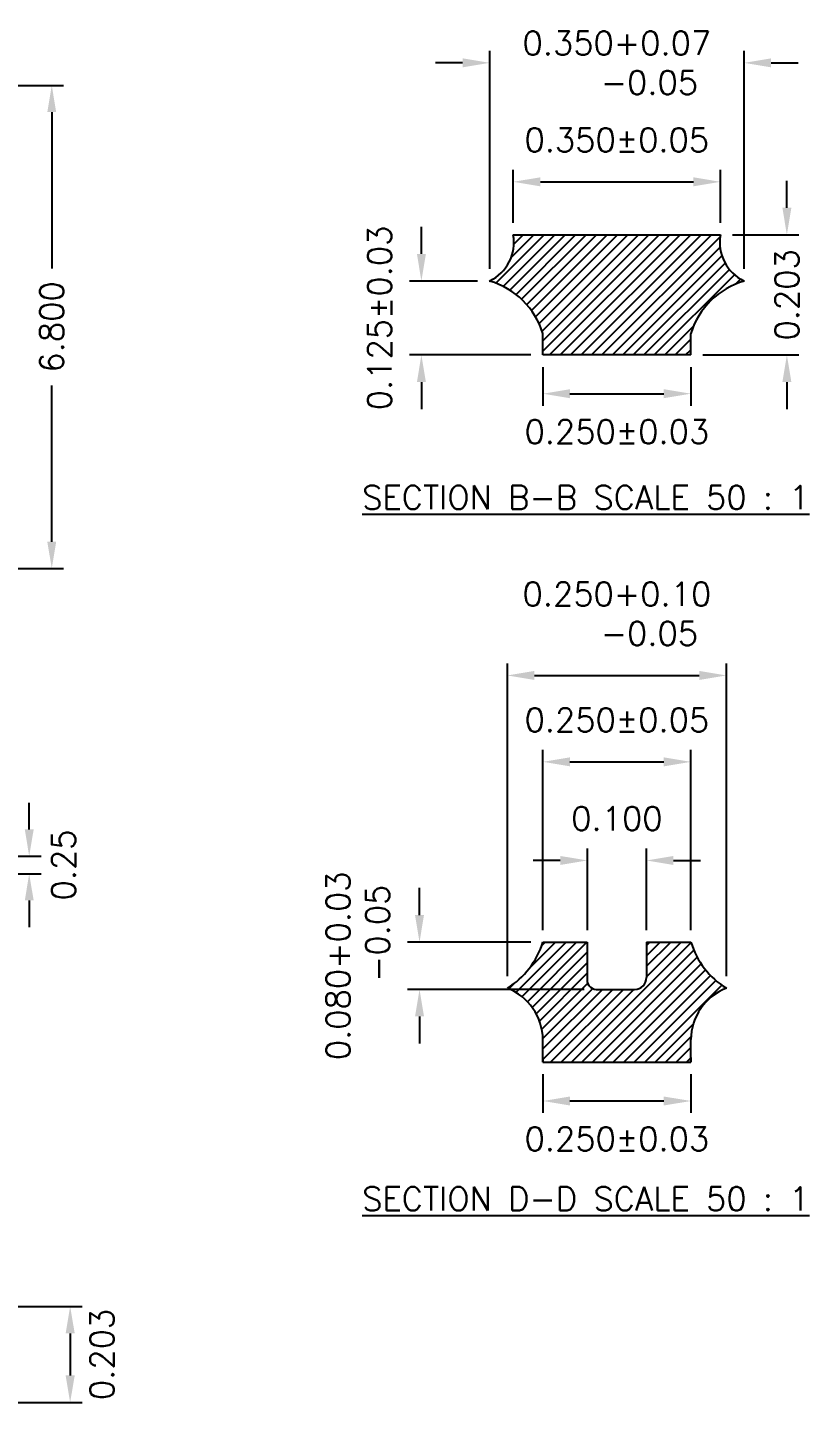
# Model space of a CAD drawing. Extents: x 223 to 418, y -298 to -133.
# Drawn here: x 351.6 to 417.7, y -282.5 to -166.3 of the extents above; entities that cross this region are included whole.
import ezdxf

# ---------------------------------------------------------------- set-up
doc = ezdxf.new("R2010")
doc.units = 0
doc.header["$LTSCALE"] = 5
doc.header["$MEASUREMENT"] = 0
doc.layers.get('0').update_dxf_attribs({"linetype": 'CONTINUOUS'})
doc.layers.get('DEFPOINTS').update_dxf_attribs({"linetype": 'CONTINUOUS'})
doc.layers.add('DIM', color=3, linetype='CONTINUOUS')
doc.layers.add('half_bottom', color=4, linetype='CONTINUOUS')
doc.styles.add('ROMANS', font='romans.shx', dxfattribs={"height": 2})
doc.dimstyles.new('DETAIL-A$0', dxfattribs={"dimscale": 25, "dimtxt": 0.08, "dimasz": 0.09, "dimexe": 0.04, "dimexo": 0.02, "dimgap": 0.04, "dimtad": 0, "dimdec": 3, "dimlfac": 0.05, "dimzin": 0, "dimdsep": 46, "dimtxsty": 'ROMANS', "dimcen": 0.04, "dimclrd": 3, "dimclre": 3, "dimadec": 0, "dimazin": 0, "dimtfac": 1, "dimtdec": 3, "dimtofl": 0, "dimtmove": 2, "dimatfit": 3, "dimfxl": 1, "dimtolj": 1, "dimtzin": 0, "dimarcsym": 0})
doc.dimstyles.new('SECTIONB-B', dxfattribs={"dimscale": 25.4, "dimtxt": 0.08, "dimasz": 0.09, "dimexe": 0.04, "dimexo": 0.04, "dimgap": 0.04, "dimtad": 0, "dimdec": 3, "dimlfac": 0.02, "dimzin": 0, "dimdsep": 46, "dimtxsty": 'ROMANS', "dimcen": 0.04, "dimadec": 0, "dimazin": 0, "dimtfac": 1, "dimtdec": 3, "dimtofl": 0, "dimtmove": 2, "dimatfit": 3, "dimfxl": 1, "dimtolj": 1, "dimtzin": 0, "dimarcsym": 0})

# ---------------------------------------------------------------- blocks, each defined once
blk = doc.blocks.new('*D0')
at = {"layer": 'DEFPOINTS', "color": 0, "transparency": 16777216}
for p in [(605.12, 170.76), (594.69, 166.76), (609.62, 166.76)]:
    blk.add_point(p, dxfattribs=at)
at = {"layer": 'DIM', "color": 0, "lineweight": -2, "transparency": 16777216}
for p, q in [((594.69, 173.05), (594.69, 175.34)), ((604.1, 170.76), (593.67, 170.76)), ((608.6, 166.76), (593.67, 166.76)), ((594.69, 164.48), (594.69, 162.19))]:
    blk.add_line(p, q, dxfattribs=at)
at = {"layer": 'DIM', "color": 0, "transparency": 16777216}
for points in [[(594.31, 173.05), (595.07, 173.05), (594.69, 170.76)], [(594.31, 164.48), (595.07, 164.48), (594.69, 166.76)]]:
    blk.add_solid(points, dxfattribs=at)
at = {"layer": 'DIM', "color": 0, "transparency": 16777216, "insert": (589.48, 168.76), "char_height": 2, "attachment_point": 5, "rotation": 90, "style": 'ROMANS'}
blk.add_mtext('\\A1;0.080+0.03\\P    -0.05', dxfattribs=at)
blk = doc.blocks.new('*D1')
at = {"layer": 'DEFPOINTS', "color": 0, "transparency": 16777216}
for p in [(605.12, 160.61), (617.62, 160.61), (617.62, 157.34)]:
    blk.add_point(p, dxfattribs=at)
at = {"layer": 'DIM', "color": 0, "lineweight": -2, "transparency": 16777216}
for p, q in [((605.12, 159.6), (605.12, 156.33)), ((617.62, 159.6), (617.62, 156.33)), ((607.4, 157.34), (615.33, 157.34))]:
    blk.add_line(p, q, dxfattribs=at)
at = {"layer": 'DIM', "color": 0, "transparency": 16777216}
for points in [[(607.4, 157.72), (607.4, 156.96), (605.12, 157.34)], [(615.33, 157.72), (615.33, 156.96), (617.62, 157.34)]]:
    blk.add_solid(points, dxfattribs=at)
at = {"layer": 'DIM', "color": 0, "transparency": 16777216, "insert": (611.37, 154.14), "char_height": 2, "attachment_point": 5, "style": 'ROMANS'}
blk.add_mtext('\\A1;0.250%%p0.03', dxfattribs=at)
blk = doc.blocks.new('*D2')
at = {"layer": 'DEFPOINTS', "color": 0, "transparency": 16777216}
for p in [(617.62, 185.99), (605.12, 170.76), (617.62, 170.76)]:
    blk.add_point(p, dxfattribs=at)
at = {"layer": 'DIM', "color": 0, "lineweight": -2, "transparency": 16777216}
for p, q in [((605.12, 171.78), (605.12, 187.01)), ((607.4, 185.99), (615.33, 185.99)), ((617.62, 171.78), (617.62, 187.01))]:
    blk.add_line(p, q, dxfattribs=at)
at = {"layer": 'DIM', "color": 0, "transparency": 16777216}
for points in [[(607.4, 186.37), (607.4, 185.61), (605.12, 185.99)], [(615.33, 186.37), (615.33, 185.61), (617.62, 185.99)]]:
    blk.add_solid(points, dxfattribs=at)
at = {"layer": 'DIM', "color": 0, "transparency": 16777216, "insert": (611.37, 189.53), "char_height": 2, "attachment_point": 5, "style": 'ROMANS'}
blk.add_mtext('\\A1;0.250%%P0.05', dxfattribs=at)
blk = doc.blocks.new('*D3')
at = {"layer": 'DEFPOINTS', "color": 0, "transparency": 16777216}
for p in [(620.62, 193.29), (602.12, 166.86), (620.62, 166.86)]:
    blk.add_point(p, dxfattribs=at)
at = {"layer": 'DIM', "color": 0, "lineweight": -2, "transparency": 16777216}
for p, q in [((602.12, 167.88), (602.12, 194.31)), ((620.62, 167.88), (620.62, 194.31)), ((604.4, 193.29), (618.33, 193.29))]:
    blk.add_line(p, q, dxfattribs=at)
at = {"layer": 'DIM', "color": 0, "transparency": 16777216}
for points in [[(604.4, 193.67), (604.4, 192.91), (602.12, 193.29)], [(618.33, 193.67), (618.33, 192.91), (620.62, 193.29)]]:
    blk.add_solid(points, dxfattribs=at)
at = {"layer": 'DIM', "color": 0, "transparency": 16777216, "insert": (611.37, 198.5), "char_height": 2, "attachment_point": 5, "style": 'ROMANS'}
blk.add_mtext('\\A1;0.250+0.10\\P    -0.05', dxfattribs=at)
blk = doc.blocks.new('*D4')
at = {"layer": 'DEFPOINTS', "color": 0, "transparency": 16777216}
for p in [(620.11, 234.99), (602.61, 230.51), (620.11, 230.51)]:
    blk.add_point(p, dxfattribs=at)
at = {"layer": 'DIM', "color": 0, "lineweight": -2, "transparency": 16777216}
for p, q in [((602.61, 231.53), (602.61, 236.01)), ((620.11, 231.53), (620.11, 236.01)), ((604.9, 234.99), (617.83, 234.99))]:
    blk.add_line(p, q, dxfattribs=at)
at = {"layer": 'DIM', "color": 0, "transparency": 16777216}
for points in [[(604.9, 235.37), (604.9, 234.61), (602.61, 234.99)], [(617.83, 235.37), (617.83, 234.61), (620.11, 234.99)]]:
    blk.add_solid(points, dxfattribs=at)
at = {"layer": 'DIM', "color": 0, "transparency": 16777216, "insert": (611.36, 238.53), "char_height": 2, "attachment_point": 5, "style": 'ROMANS'}
blk.add_mtext('\\A1;0.350%%P0.05', dxfattribs=at)
blk = doc.blocks.new('*D5')
at = {"layer": 'DEFPOINTS', "color": 0, "transparency": 16777216}
for p in [(622.12, 245.04), (600.62, 226.61), (622.12, 226.61)]:
    blk.add_point(p, dxfattribs=at)
at = {"layer": 'DIM', "color": 0, "lineweight": -2, "transparency": 16777216}
for p, q in [((600.62, 227.63), (600.62, 246.06)), ((622.12, 227.63), (622.12, 246.06)), ((598.33, 245.04), (596.04, 245.04)), ((624.4, 245.04), (626.69, 245.04))]:
    blk.add_line(p, q, dxfattribs=at)
at = {"layer": 'DIM', "color": 0, "transparency": 16777216}
for points in [[(598.33, 245.42), (598.33, 244.66), (600.62, 245.04)], [(624.4, 245.42), (624.4, 244.66), (622.12, 245.04)]]:
    blk.add_solid(points, dxfattribs=at)
at = {"layer": 'DIM', "color": 0, "transparency": 16777216, "insert": (611.37, 245.04), "char_height": 2, "attachment_point": 5, "style": 'ROMANS'}
blk.add_mtext('\\A1;0.350+0.07\\P    -0.05', dxfattribs=at)
blk = doc.blocks.new('*D6')
at = {"layer": 'DEFPOINTS', "color": 0, "transparency": 16777216}
for p in [(600.62, 226.61), (594.85, 220.36), (605.12, 220.36)]:
    blk.add_point(p, dxfattribs=at)
at = {"layer": 'DIM', "color": 0, "lineweight": -2, "transparency": 16777216}
for p, q in [((594.85, 228.9), (594.85, 231.18)), ((599.6, 226.61), (593.83, 226.61)), ((604.1, 220.36), (593.83, 220.36)), ((594.85, 218.07), (594.85, 215.79))]:
    blk.add_line(p, q, dxfattribs=at)
at = {"layer": 'DIM', "color": 0, "transparency": 16777216}
for points in [[(594.47, 228.9), (595.23, 228.9), (594.85, 226.61)], [(594.47, 218.07), (595.23, 218.07), (594.85, 220.36)]]:
    blk.add_solid(points, dxfattribs=at)
at = {"layer": 'DIM', "color": 0, "transparency": 16777216, "insert": (591.31, 223.49), "char_height": 2, "attachment_point": 5, "rotation": 90, "style": 'ROMANS'}
blk.add_mtext('\\A1;0.125%%P0.03', dxfattribs=at)
blk = doc.blocks.new('*D7')
at = {"layer": 'DEFPOINTS', "color": 0, "transparency": 16777216}
for p in [(620.12, 230.51), (625.73, 230.51), (617.62, 220.36)]:
    blk.add_point(p, dxfattribs=at)
at = {"layer": 'DIM', "color": 0, "lineweight": -2, "transparency": 16777216}
for p, q in [((625.73, 232.8), (625.73, 235.08)), ((621.13, 230.51), (626.75, 230.51)), ((618.63, 220.36), (626.75, 220.36)), ((625.73, 218.07), (625.73, 215.79))]:
    blk.add_line(p, q, dxfattribs=at)
at = {"layer": 'DIM', "color": 0, "transparency": 16777216}
for points in [[(625.35, 232.8), (626.11, 232.8), (625.73, 230.51)], [(625.35, 218.07), (626.11, 218.07), (625.73, 220.36)]]:
    blk.add_solid(points, dxfattribs=at)
at = {"layer": 'DIM', "color": 0, "transparency": 16777216, "insert": (625.73, 225.44), "char_height": 2, "attachment_point": 5, "rotation": 90, "style": 'ROMANS'}
blk.add_mtext('\\A1;0.203', dxfattribs=at)
blk = doc.blocks.new('*D8')
at = {"layer": 'DEFPOINTS', "color": 0, "transparency": 16777216}
for p in [(605.12, 220.36), (617.62, 220.36), (617.62, 217.09)]:
    blk.add_point(p, dxfattribs=at)
at = {"layer": 'DIM', "color": 0, "lineweight": -2, "transparency": 16777216}
for p, q in [((605.12, 219.34), (605.12, 216.07)), ((617.62, 219.34), (617.62, 216.07)), ((607.4, 217.09), (615.33, 217.09))]:
    blk.add_line(p, q, dxfattribs=at)
at = {"layer": 'DIM', "color": 0, "transparency": 16777216}
for points in [[(607.4, 217.47), (607.4, 216.71), (605.12, 217.09)], [(615.33, 217.47), (615.33, 216.71), (617.62, 217.09)]]:
    blk.add_solid(points, dxfattribs=at)
at = {"layer": 'DIM', "color": 0, "transparency": 16777216, "insert": (611.37, 213.88), "char_height": 2, "attachment_point": 5, "style": 'ROMANS'}
blk.add_mtext('\\A1;0.250%%p0.03', dxfattribs=at)
blk = doc.blocks.new('*D9')
at = {"layer": 'DEFPOINTS', "color": 0, "transparency": 16777216}
for p in [(613.87, 177.66), (608.87, 170.76), (613.87, 170.76)]:
    blk.add_point(p, dxfattribs=at)
at = {"layer": 'DIM', "color": 0, "lineweight": -2, "transparency": 16777216}
for p, q in [((608.87, 171.78), (608.87, 178.67)), ((613.87, 171.78), (613.87, 178.67)), ((606.58, 177.66), (604.29, 177.66)), ((616.15, 177.66), (618.44, 177.66))]:
    blk.add_line(p, q, dxfattribs=at)
at = {"layer": 'DIM', "color": 0, "transparency": 16777216}
for points in [[(606.58, 178.04), (606.58, 177.28), (608.87, 177.66)], [(616.15, 178.04), (616.15, 177.28), (613.87, 177.66)]]:
    blk.add_solid(points, dxfattribs=at)
at = {"layer": 'DIM', "color": 0, "transparency": 16777216, "insert": (611.37, 181.2), "char_height": 2, "attachment_point": 5, "style": 'ROMANS'}
blk.add_mtext('\\A1;0.100', dxfattribs=at)
blk = doc.blocks.new('*D11')
at = {"layer": 'DEFPOINTS', "color": 0, "transparency": 16777216}
for p in [(528.82, 243.13), (528.82, 202.33), (563.62, 202.33)]:
    blk.add_point(p, dxfattribs=at)
at = {"layer": 'DIM', "color": 3, "lineweight": -2, "transparency": 16777216}
for p, q in [((529.32, 243.13), (564.62, 243.13)), ((563.62, 240.88), (563.62, 227.68)), ((563.62, 204.58), (563.62, 217.77)), ((529.32, 202.33), (564.62, 202.33))]:
    blk.add_line(p, q, dxfattribs=at)
at = {"layer": 'DIM', "color": 3, "transparency": 16777216}
for points in [[(563.24, 240.88), (563.99, 240.88), (563.62, 243.13)], [(563.24, 204.58), (563.99, 204.58), (563.62, 202.33)]]:
    blk.add_solid(points, dxfattribs=at)
at = {"layer": 'DIM', "color": 0, "transparency": 16777216, "insert": (563.62, 222.73), "char_height": 2, "attachment_point": 5, "rotation": 90, "style": 'ROMANS'}
blk.add_mtext('\\A1;6.800', dxfattribs=at)
blk = doc.blocks.new('*D28')
at = {"layer": 'DEFPOINTS', "color": 0, "transparency": 16777216}
for p in [(548.45, 178.03), (548.45, 176.53), (561.71, 176.53)]:
    blk.add_point(p, dxfattribs=at)
at = {"layer": 'DIM', "color": 3, "lineweight": -2, "transparency": 16777216}
for p, q in [((561.71, 180.28), (561.71, 182.53)), ((548.95, 178.03), (562.71, 178.03)), ((548.95, 176.53), (562.71, 176.53)), ((561.71, 174.28), (561.71, 172.03))]:
    blk.add_line(p, q, dxfattribs=at)
at = {"layer": 'DIM', "color": 3, "transparency": 16777216}
for points in [[(561.34, 180.28), (562.09, 180.28), (561.71, 178.03)], [(561.34, 174.28), (562.09, 174.28), (561.71, 176.53)]]:
    blk.add_solid(points, dxfattribs=at)
at = {"layer": 'DIM', "color": 0, "transparency": 16777216, "insert": (564.61, 177.28), "char_height": 2, "attachment_point": 5, "rotation": 90, "style": 'ROMANS'}
blk.add_mtext('\\A1;0.25', dxfattribs=at)
blk = doc.blocks.new('*D48')
at = {"layer": 'DEFPOINTS', "color": 0, "transparency": 16777216}
for p in [(558.95, 139.99), (529.15, 131.87), (565.17, 131.87)]:
    blk.add_point(p, dxfattribs=at)
at = {"layer": 'DIM', "color": 0, "lineweight": -2, "transparency": 16777216}
for p, q in [((559.97, 139.99), (566.19, 139.99)), ((565.17, 137.7), (565.17, 134.16)), ((530.17, 131.87), (566.19, 131.87))]:
    blk.add_line(p, q, dxfattribs=at)
at = {"layer": 'DIM', "color": 0, "transparency": 16777216}
for points in [[(564.79, 137.7), (565.56, 137.7), (565.17, 139.99)], [(564.79, 134.16), (565.56, 134.16), (565.17, 131.87)]]:
    blk.add_solid(points, dxfattribs=at)
at = {"layer": 'DIM', "color": 0, "transparency": 16777216, "insert": (567.86, 135.93), "char_height": 2, "attachment_point": 5, "rotation": 90, "style": 'ROMANS'}
blk.add_mtext('\\A1;0.203', dxfattribs=at)

msp = doc.modelspace()

# ---------------------------------------------------------------- hatches: boundary and pattern name
at = {"layer": 'half_bottom'}
h = msp.add_hatch(dxfattribs=at)
h.set_pattern_fill('ANSI31', color=4, scale=5, style=0)
h.set_pattern_definition([(45, (-289.69464, -53.8445), (-0.44194174, 0.44194174), [])])
h.paths.add_polyline_path([(407.6284, -193.9997), (407.6284, -192.1886, -0.25326347), (412.1284, -187.7497, -0.33687338), (410.1296, -183.8497), (392.6271, -183.8497, -0.33687338), (390.6284, -187.7497, -0.25326347), (395.1284, -192.1886), (395.1284, -193.9997)])
h = msp.add_hatch(dxfattribs=at)
h.set_pattern_fill('ANSI31', color=4, scale=5, style=0)
h.set_pattern_definition([(45, (-336.8447, 2.70065), (-0.44194174, 0.44194174), [])])
h.paths.add_polyline_path([(407.6284, -253.7456), (407.6284, -251.8345, -0.30347724), (410.6284, -247.4956, -0.17945112), (407.6284, -243.5956), (403.8784, -243.5956), (403.8784, -246.5956, -0.41421356), (402.8784, -247.5956), (399.6284, -247.5956, -0.46862915), (398.8784, -246.5956), (398.8784, -243.5956), (395.1284, -243.5956, -0.17945112), (392.1284, -247.4956, -0.30347724), (395.1284, -251.8345), (395.1284, -253.7456)])

# ---------------------------------------------------------------- linework, layer by layer
for p, q in [((392.6271, -183.8497), (410.1296, -183.8497)), ((395.1284, -193.9997), (395.1284, -192.1886)), ((407.6284, -193.9997), (407.6284, -192.1886)), ((407.6284, -193.9997), (395.1284, -193.9997)), ((395.1284, -243.5956), (398.8784, -243.5956)), ((398.8784, -243.5956), (398.8784, -246.5956)), ((403.8784, -243.5956), (407.6284, -243.5956)), ((403.8784, -243.5956), (403.8784, -246.5956)), ((399.6284, -247.5956), (402.8784, -247.5956)), ((395.1284, -253.7456), (395.1284, -251.8345)), ((407.6284, -253.7456), (407.6284, -251.8345)), ((395.1284, -253.3497), (395.1284, -253.7456)), ((395.1284, -253.7456), (407.6284, -253.7456)), ((407.6284, -253.3497), (407.6284, -253.7456))]:
    msp.add_line(p, q)
for centre, radius, start, end in [((389.0619, -184.4847), 3.6213, 295.630367, 10.099572), ((413.6948, -184.4847), 3.6213, 169.900428, 244.369633), ((388.7777, -194.1262), 6.6397, 16.967491, 73.815859), ((413.979, -194.1262), 6.6397, 106.184141, 163.032509), ((388.3701, -241.5008), 7.0755, 302.08439, 342.778426), ((414.3866, -241.5008), 7.0755, 197.221574, 237.91561), ((399.6697, -246.7833), 0.8133, 166.651582, 267.088213), ((402.8784, -246.5956), 1, 270, 0), ((390.3832, -251.9088), 4.7457, 0.897084, 68.424482), ((412.3735, -251.9088), 4.7457, 111.575518, 179.102916)]:
    msp.add_arc(centre, radius, start, end)

# ---------------------------------------------------------------- texts
at = {"style": 'ROMANS'}
for s, p in [('%%USECTION B-B SCALE 50 : 1%%U', (379.8539, -207.0339)), ('%%USECTION D-D SCALE 50 : 1%%U', (379.8539, -266.2821))]:
    msp.add_text(s, height=2, dxfattribs=at).set_placement(p)

# ---------------------------------------------------------------- dimensions: what is measured, and where the dimension line sits
at = {"layer": 'DIM'}
for base, p1, p2, text, picture, middle in [((412.1284, -169.3171), (390.6284, -187.7497), (412.1284, -187.7497), '0.350+0.07\\P    -0.05', '*D5', (401.3784, -169.3171)), ((410.1259, -179.3674), (392.6271, -183.8497), (410.1259, -183.8497), '<>%%P0.05', '*D4', (401.3765, -175.8274)), ((410.6284, -221.069), (392.1284, -247.4956), (410.6284, -247.4956), '0.250+0.10\\P    -0.05', '*D3', (401.3784, -215.8624)), ((407.6284, -228.3667), (395.1284, -243.5956), (407.6284, -243.5956), '<>%%P0.05', '*D2', (401.3784, -224.8267))]:
    dim = msp.add_linear_dim(base=base, p1=p1, p2=p2, text=text, dimstyle='SECTIONB-B', dxfattribs=at)
    dim.commit()
    dim.dimension.update_dxf_attribs({"geometry": picture, "text_midpoint": middle, "insert": (-209.9878, -414.3604)})
for base, p1, p2, dimstyle, override, picture, middle in [((353.6307, -212.0332), (318.8286, -171.2332), (318.8286, -212.0332), 'DETAIL-A$0', {"dimlfac": 0.166667}, '*D11', (353.6307, -191.6332)), ((351.7261, -237.8332), (338.4644, -236.3332), (338.4644, -237.8332), 'DETAIL-A$0', {"dimdec": 2, "dimlfac": 0.166667}, '*D28', (354.6188, -237.0832)), ((355.1872, -282.4903), (348.9643, -274.3703), (319.1644, -282.4903), 'SECTIONB-B', {"dimlfac": 0.025, "dimtmove": 1}, '*D48', (357.8715, -278.4303))]:
    dim = msp.add_linear_dim(base=base, p1=p1, p2=p2, angle=90, dimstyle=dimstyle, override=override, dxfattribs=at)
    dim.commit()
    dim.dimension.update_dxf_attribs({"geometry": picture, "text_midpoint": middle, "dimtype": 128, "insert": (-209.9878, -414.3604)})
dim = msp.add_linear_dim(base=(415.7444, -183.8497), p1=(407.6284, -193.9997), p2=(410.1296, -183.8497), angle=90, dimstyle='SECTIONB-B', dxfattribs=at)
dim.commit()
dim.dimension.update_dxf_attribs({"geometry": '*D7', "text_midpoint": (415.7444, -188.9247), "insert": (-209.9878, -414.3604)})
for base, p1, p2, text, picture, middle in [((384.8613, -193.9997), (390.6284, -187.7497), (395.1284, -193.9997), '<>%%P0.03', '*D6', (381.3213, -190.8747)), ((384.7013, -247.5956), (395.1284, -243.5956), (399.6284, -247.5956), '<>+0.03\\P    -0.05', '*D0', (379.4946, -245.5956))]:
    dim = msp.add_linear_dim(base=base, p1=p1, p2=p2, angle=90, text=text, dimstyle='SECTIONB-B', dxfattribs=at)
    dim.commit()
    dim.dimension.update_dxf_attribs({"geometry": picture, "text_midpoint": middle, "insert": (-209.9878, -414.3604)})
for base, p1, p2, picture, middle in [((407.6284, -197.2718), (395.1284, -193.9997), (407.6284, -193.9997), '*D8', (401.3784, -200.4767)), ((407.6284, -257.0177), (395.1284, -253.7456), (407.6284, -253.7456), '*D1', (401.3784, -260.2227))]:
    dim = msp.add_linear_dim(base=base, p1=p1, p2=p2, text='<>%%p0.03', dimstyle='SECTIONB-B', dxfattribs=at)
    dim.commit()
    dim.dimension.update_dxf_attribs({"geometry": picture, "text_midpoint": middle, "dimtype": 128, "insert": (-209.9878, -414.3604)})
dim = msp.add_linear_dim(base=(403.8784, -236.703), p1=(398.8784, -243.5956), p2=(403.8784, -243.5956), dimstyle='SECTIONB-B', dxfattribs=at)
dim.commit()
dim.dimension.update_dxf_attribs({"geometry": '*D9', "text_midpoint": (401.3784, -233.163), "insert": (-209.9878, -414.3604)})

doc.saveas('drawing.dxf')
